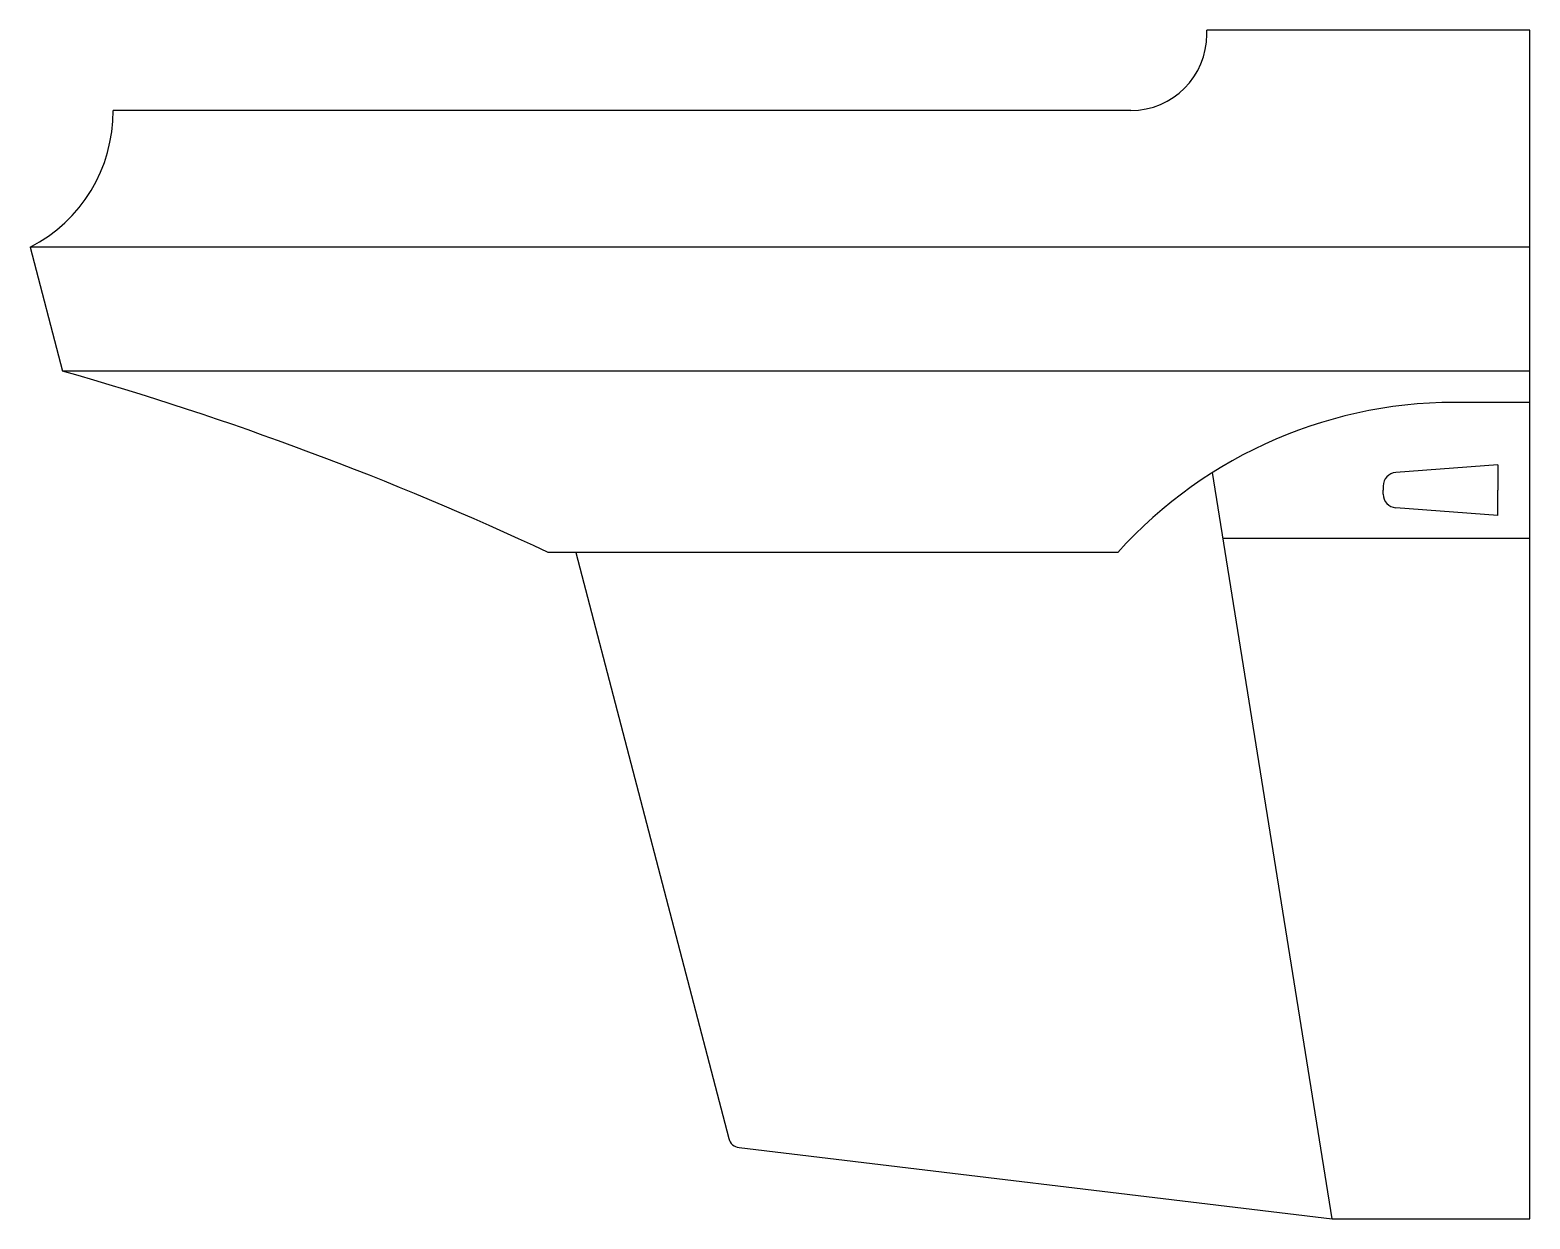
# Model space of a CAD drawing. Header units: millimetres. Extents: x -2915.008 to -2914.528, y 2950.087 to 2950.467.
import ezdxf

# ---------------------------------------------------------------- set-up
doc = ezdxf.new("R2010")
doc.units = ezdxf.units.MM
doc.header["$LTSCALE"] = 10
doc.layers.add('banheiro_louças', color=2, linetype='Continuous')

msp = doc.modelspace()

# ---------------------------------------------------------------- linework, layer by layer
at = {"layer": 'banheiro_louças'}
for p, q in [((-2914.528480976999, 2950.467073381536), (-2914.631853586999, 2950.467073381536)), ((-2914.631853586999, 2950.465708082535), (-2914.631853586999, 2950.467073381536)), ((-2914.528480976999, 2950.086593912535), (-2914.528480976999, 2950.467073381536)), ((-2914.656233919999, 2950.441327749535), (-2914.981906400998, 2950.441327749535)), ((-2914.966467389999, 2950.397589433535), (-2915.008480963998, 2950.397589433535)), ((-2915.008480963998, 2950.397589433535), (-2914.998046180999, 2950.357898252535)), ((-2914.951972160999, 2950.397589433535), (-2914.966467389999, 2950.397589433535)), ((-2914.528480976999, 2950.397589433535), (-2914.951972160999, 2950.397589433535)), ((-2914.528480976999, 2950.357898252535), (-2914.998046180999, 2950.357898252535)), ((-2914.528447291998, 2950.347856658535), (-2914.555764765998, 2950.347856658535)), ((-2914.591772319999, 2950.086593912535), (-2914.630098202999, 2950.325423649536)), ((-2914.538769477999, 2950.327969620535), (-2914.571380047998, 2950.325502860535)), ((-2914.538769477999, 2950.327969620535), (-2914.538769477999, 2950.319845761535)), ((-2914.575437497999, 2950.321126901536), (-2914.575437497999, 2950.319845761535)), ((-2914.575437497999, 2950.318564621535), (-2914.575437497999, 2950.319845761535)), ((-2914.538769477999, 2950.311721902535), (-2914.538769477999, 2950.319845761535)), ((-2914.538769477999, 2950.311721902535), (-2914.571380047998, 2950.314188662535)), ((-2914.626741362998, 2950.304505323536), (-2914.528480976999, 2950.304505323536)), ((-2914.660329814998, 2950.299921821535), (-2914.842694702998, 2950.299921821535)), ((-2914.833820261998, 2950.299921821535), (-2914.784852796999, 2950.112325445535)), ((-2914.781544607999, 2950.109437763535), (-2914.591772319999, 2950.086593912535)), ((-2914.591772319999, 2950.086593912535), (-2914.528480976999, 2950.086593912535))]:
    msp.add_line(p, q, dxfattribs=at)
for centre, radius, start, end in [((-2914.656233919999, 2950.465708082535), 0.024380333, 270, 7.016477563892661e-15), ((-2915.030391409999, 2950.440844056536), 0.048487421, 296.8643010000176, 0.5715720000142276), ((-2915.281674447999, 2949.360773314535), 1.036678896, 64.94752500001638, 74.12180600001379), ((-2914.552507204999, 2950.202771743536), 0.145133914, 88.5111200000107, 137.980589000027), ((-2914.571049037999, 2950.321126901536), 0.00438846, 94.32578500001215, 180), ((-2914.571049037999, 2950.318564621535), 0.00438846, 180, 265.6742149999878), ((-2914.781078407999, 2950.113310657535), 0.003900853, 194.6292459999869, 263.1360429999868)]:
    msp.add_arc(centre, radius, start, end, dxfattribs=at)

doc.saveas('drawing.dxf')
